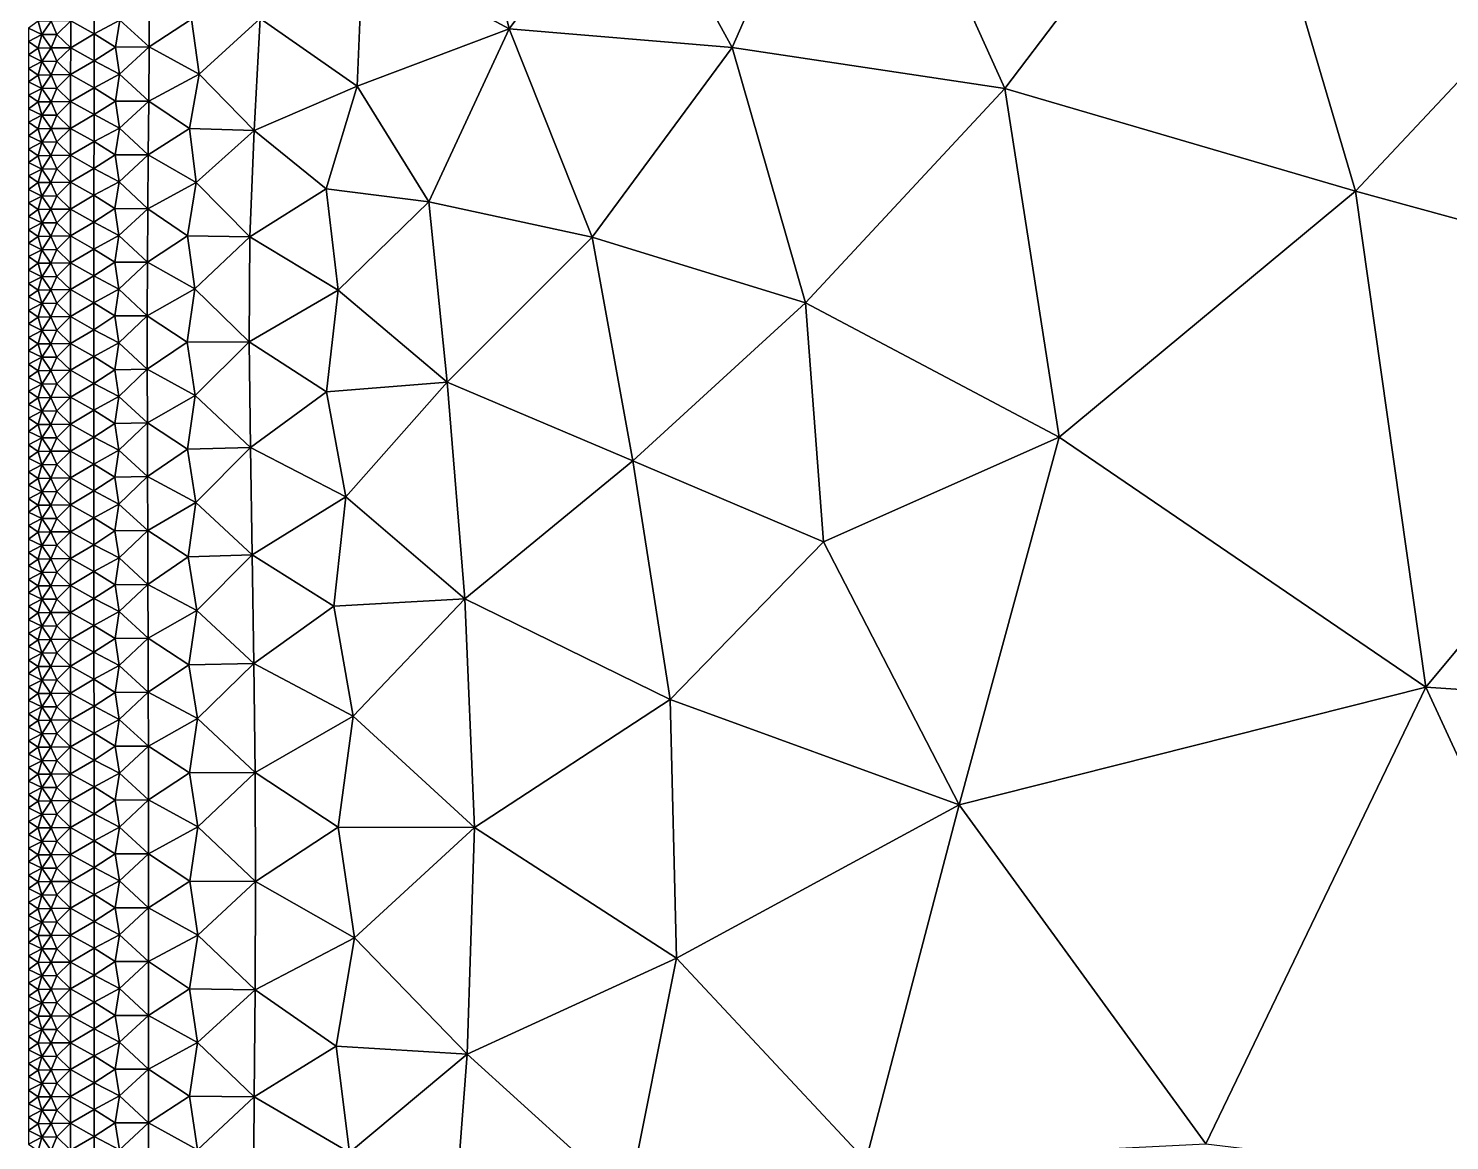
# Model space of a CAD drawing. Header units: metres. Extents: x 2 to 72, y -280 to 0.
# Drawn here: x 2 to 23.16, y -134.43 to -117.88 of the extents above; entities that cross this region are included whole.
import ezdxf

# ---------------------------------------------------------------- set-up
doc = ezdxf.new("R2010")
doc.units = ezdxf.units.M

msp = doc.modelspace()

# ---------------------------------------------------------------- linework, layer by layer
at = {"layer": 'layer', "color": 0}
for points in [[(12.4797, -118.159), (14.3444, -113.919), (10.9787, -115.428)], [(16.5391, -118.769), (14.3444, -113.919), (12.4797, -118.159)], [(16.5391, -118.769), (19.9718, -114.24), (14.3444, -113.919)], [(21.7594, -120.3), (19.9718, -114.24), (16.5391, -118.769)], [(21.7594, -120.3), (26.6229, -115.114), (19.9718, -114.24)], [(8.40361, -114.745), (6.97981, -116.707), (9.15846, -117.881)], [(9.15846, -117.881), (10.9787, -115.428), (8.40361, -114.745)], [(27.6144, -121.9), (26.6229, -115.114), (21.7594, -120.3)], [(12.4797, -118.159), (10.9787, -115.428), (9.15846, -117.881)], [(6.97981, -116.707), (5.45263, -117.729), (6.89444, -118.735)], [(6.97981, -116.707), (6.89444, -118.735), (9.15846, -117.881)], [(3.80149, -117.342), (3.36099, -117.751), (3.79879, -118.151)], [(3.80149, -117.342), (3.79879, -118.151), (4.42989, -117.74)], [(2.98066, -117.555), (2.62934, -117.761), (2.98026, -117.957)], [(2.98066, -117.555), (2.98026, -117.957), (3.36099, -117.751)], [(2.14655, -117.768), (2, -117.87), (2.1987, -117.968)], [(2.14655, -117.768), (2.1987, -117.968), (2.33673, -117.765)], [(2.33673, -117.765), (2.1987, -117.968), (2.42533, -117.964)], [(2.33673, -117.765), (2.42533, -117.964), (2.62934, -117.761)], [(2.62934, -117.761), (2.42533, -117.964), (2.62908, -118.162)], [(2.62934, -117.761), (2.62908, -118.162), (2.98026, -117.957)], [(3.36099, -117.751), (2.98026, -117.957), (3.29747, -118.154)], [(3.36099, -117.751), (3.29747, -118.154), (3.79879, -118.151)], [(4.42989, -117.74), (3.79879, -118.151), (4.53986, -118.556)], [(4.42989, -117.74), (4.53986, -118.556), (5.45263, -117.729)], [(5.45263, -117.729), (4.53986, -118.556), (5.36172, -119.397)], [(5.45263, -117.729), (5.36172, -119.397), (6.89444, -118.735)], [(2, -117.87), (2, -118.07), (2.1987, -117.968)], [(2.1987, -117.968), (2, -118.07), (2.14651, -118.169)], [(2, -118.07), (2, -118.271), (2.14651, -118.169)], [(2.1987, -117.968), (2.14651, -118.169), (2.33663, -118.166)], [(2.1987, -117.968), (2.33663, -118.166), (2.42533, -117.964)], [(2.42533, -117.964), (2.33663, -118.166), (2.62908, -118.162)], [(2.98026, -117.957), (2.62908, -118.162), (2.97954, -118.358)], [(2.98026, -117.957), (2.97954, -118.358), (3.29747, -118.154)], [(9.15846, -117.881), (6.89444, -118.735), (7.96114, -120.455)], [(10.3925, -120.983), (9.15846, -117.881), (7.96114, -120.455)], [(10.3925, -120.983), (12.4797, -118.159), (9.15846, -117.881)], [(2.14651, -118.169), (2, -118.271), (2.19863, -118.368)], [(2, -118.271), (2, -118.471), (2.19863, -118.368)], [(2.14651, -118.169), (2.19863, -118.368), (2.33663, -118.166)], [(2.33663, -118.166), (2.19863, -118.368), (2.42517, -118.365)], [(2.33663, -118.166), (2.42517, -118.365), (2.62908, -118.162)], [(2.62908, -118.162), (2.42517, -118.365), (2.62872, -118.562)], [(2.62908, -118.162), (2.62872, -118.562), (2.97954, -118.358)], [(3.29747, -118.154), (2.97954, -118.358), (3.35825, -118.555)], [(3.29747, -118.154), (3.35825, -118.555), (3.79879, -118.151)], [(3.79879, -118.151), (3.35825, -118.555), (3.79139, -118.957)], [(3.79879, -118.151), (3.79139, -118.957), (4.53986, -118.556)], [(13.57, -121.959), (12.4797, -118.159), (10.3925, -120.983)], [(13.57, -121.959), (16.5391, -118.769), (12.4797, -118.159)], [(2.19863, -118.368), (2, -118.471), (2.14646, -118.569)], [(2, -118.471), (2, -118.671), (2.14646, -118.569)], [(2.19863, -118.368), (2.14646, -118.569), (2.3365, -118.566)], [(2.19863, -118.368), (2.3365, -118.566), (2.42517, -118.365)], [(2.42517, -118.365), (2.3365, -118.566), (2.62872, -118.562)], [(2.97954, -118.358), (2.62872, -118.562), (2.97864, -118.758)], [(2.97954, -118.358), (2.97864, -118.758), (3.35825, -118.555)], [(2.14646, -118.569), (2, -118.671), (2.19855, -118.768)], [(2, -118.671), (2, -118.871), (2.19855, -118.768)], [(2.14646, -118.569), (2.19855, -118.768), (2.3365, -118.566)], [(2.3365, -118.566), (2.19855, -118.768), (2.42497, -118.765)], [(2.3365, -118.566), (2.42497, -118.765), (2.62872, -118.562)], [(2.62872, -118.562), (2.42497, -118.765), (2.6283, -118.963)], [(2.62872, -118.562), (2.6283, -118.963), (2.97864, -118.758)], [(3.35825, -118.555), (2.97864, -118.758), (3.2942, -118.957)], [(3.35825, -118.555), (3.2942, -118.957), (3.79139, -118.957)], [(4.53986, -118.556), (3.79139, -118.957), (4.39734, -119.366)], [(4.53986, -118.556), (4.39734, -119.366), (5.36172, -119.397)], [(2.19855, -118.768), (2, -118.871), (2.14641, -118.969)], [(2, -118.871), (2, -119.071), (2.14641, -118.969)], [(2.19855, -118.768), (2.14641, -118.969), (2.33634, -118.967)], [(2.19855, -118.768), (2.33634, -118.967), (2.42497, -118.765)], [(2.42497, -118.765), (2.33634, -118.967), (2.6283, -118.963)], [(2.97864, -118.758), (2.6283, -118.963), (2.97757, -119.159)], [(2.97864, -118.758), (2.97757, -119.159), (3.2942, -118.957)], [(6.89444, -118.735), (5.36172, -119.397), (6.43147, -120.261)], [(6.89444, -118.735), (6.43147, -120.261), (7.96114, -120.455)], [(17.3482, -123.96), (16.5391, -118.769), (13.57, -121.959)], [(17.3482, -123.96), (21.7594, -120.3), (16.5391, -118.769)], [(2.14641, -118.969), (2, -119.071), (2.19846, -119.169)], [(2, -119.071), (2, -119.271), (2.19846, -119.169)], [(2.14641, -118.969), (2.19846, -119.169), (2.33634, -118.967)], [(2.33634, -118.967), (2.19846, -119.169), (2.42475, -119.166)], [(2.33634, -118.967), (2.42475, -119.166), (2.6283, -118.963)], [(2.6283, -118.963), (2.42475, -119.166), (2.62785, -119.363)], [(2.6283, -118.963), (2.62785, -119.363), (2.97757, -119.159)], [(3.2942, -118.957), (2.97757, -119.159), (3.35399, -119.358)], [(3.2942, -118.957), (3.35399, -119.358), (3.79139, -118.957)], [(3.79139, -118.957), (3.35399, -119.358), (3.78244, -119.759)], [(3.79139, -118.957), (3.78244, -119.759), (4.39734, -119.366)], [(2.19846, -119.169), (2, -119.271), (2.14635, -119.37)], [(2, -119.271), (2, -119.472), (2.14635, -119.37)], [(2.19846, -119.169), (2.14635, -119.37), (2.33617, -119.367)], [(2.19846, -119.169), (2.33617, -119.367), (2.42475, -119.166)], [(2.42475, -119.166), (2.33617, -119.367), (2.62785, -119.363)], [(2.97757, -119.159), (2.62785, -119.363), (2.97656, -119.56)], [(2.97757, -119.159), (2.97656, -119.56), (3.35399, -119.358)], [(2.14635, -119.37), (2, -119.472), (2.19837, -119.569)], [(2, -119.472), (2, -119.672), (2.19837, -119.569)], [(2.14635, -119.37), (2.19837, -119.569), (2.33617, -119.367)], [(2.33617, -119.367), (2.19837, -119.569), (2.42454, -119.566)], [(2.33617, -119.367), (2.42454, -119.566), (2.62785, -119.363)], [(2.62785, -119.363), (2.42454, -119.566), (2.62743, -119.763)], [(2.62785, -119.363), (2.62743, -119.763), (2.97656, -119.56)], [(3.35399, -119.358), (2.97656, -119.56), (3.2904, -119.758)], [(3.35399, -119.358), (3.2904, -119.758), (3.78244, -119.759)], [(4.39734, -119.366), (3.78244, -119.759), (4.49953, -120.168)], [(4.39734, -119.366), (4.49953, -120.168), (5.36172, -119.397)], [(5.36172, -119.397), (4.49953, -120.168), (5.29625, -120.976)], [(5.36172, -119.397), (5.29625, -120.976), (6.43147, -120.261)], [(2.19837, -119.569), (2, -119.672), (2.14629, -119.77)], [(2, -119.672), (2, -119.872), (2.14629, -119.77)], [(2.19837, -119.569), (2.14629, -119.77), (2.33602, -119.767)], [(2.19837, -119.569), (2.33602, -119.767), (2.42454, -119.566)], [(2.42454, -119.566), (2.33602, -119.767), (2.62743, -119.763)], [(2.33602, -119.767), (2.42435, -119.966), (2.62743, -119.763)], [(2.62743, -119.763), (2.42435, -119.966), (2.62707, -120.164)], [(2.62743, -119.763), (2.62707, -120.164), (2.97557, -119.96)], [(2.97656, -119.56), (2.62743, -119.763), (2.97557, -119.96)], [(2.97656, -119.56), (2.97557, -119.96), (3.2904, -119.758)], [(3.2904, -119.758), (2.97557, -119.96), (3.34998, -120.158)], [(3.2904, -119.758), (3.34998, -120.158), (3.78244, -119.759)], [(3.78244, -119.759), (3.34998, -120.158), (3.77559, -120.559)], [(3.78244, -119.759), (3.77559, -120.559), (4.49953, -120.168)], [(2.14629, -119.77), (2, -119.872), (2.19829, -119.969)], [(2, -119.872), (2, -120.072), (2.19829, -119.969)], [(2.19829, -119.969), (2, -120.072), (2.14625, -120.17)], [(2.19829, -119.969), (2.14625, -120.17), (2.33589, -120.168)], [(2.14629, -119.77), (2.19829, -119.969), (2.33602, -119.767)], [(2.33602, -119.767), (2.19829, -119.969), (2.42435, -119.966)], [(2.19829, -119.969), (2.33589, -120.168), (2.42435, -119.966)], [(2.42435, -119.966), (2.33589, -120.168), (2.62707, -120.164)], [(2.97557, -119.96), (2.62707, -120.164), (2.97481, -120.36)], [(2.97557, -119.96), (2.97481, -120.36), (3.34998, -120.158)], [(2, -120.072), (2, -120.272), (2.14625, -120.17)], [(2.14625, -120.17), (2, -120.272), (2.19823, -120.37)], [(2.14625, -120.17), (2.19823, -120.37), (2.33589, -120.168)], [(2.33589, -120.168), (2.19823, -120.37), (2.42419, -120.367)], [(2.33589, -120.168), (2.42419, -120.367), (2.62707, -120.164)], [(2.62707, -120.164), (2.42419, -120.367), (2.62677, -120.564)], [(2.62707, -120.164), (2.62677, -120.564), (2.97481, -120.36)], [(3.34998, -120.158), (2.97481, -120.36), (3.28749, -120.558)], [(3.34998, -120.158), (3.28749, -120.558), (3.77559, -120.559)], [(4.49953, -120.168), (3.77559, -120.559), (4.36847, -120.961)], [(4.49953, -120.168), (4.36847, -120.961), (5.29625, -120.976)], [(2, -120.272), (2, -120.472), (2.19823, -120.37)], [(2.19823, -120.37), (2, -120.472), (2.14621, -120.571)], [(2.19823, -120.37), (2.14621, -120.571), (2.33578, -120.568)], [(2.19823, -120.37), (2.33578, -120.568), (2.42419, -120.367)], [(2.42419, -120.367), (2.33578, -120.568), (2.62677, -120.564)], [(2.97481, -120.36), (2.62677, -120.564), (2.97414, -120.76)], [(2.97481, -120.36), (2.97414, -120.76), (3.28749, -120.558)], [(6.43147, -120.261), (5.29625, -120.976), (6.61263, -121.773)], [(6.43147, -120.261), (6.61263, -121.773), (7.96114, -120.455)], [(22.8072, -127.68), (21.7594, -120.3), (17.3482, -123.96)], [(22.8072, -127.68), (27.6144, -121.9), (21.7594, -120.3)], [(2, -120.472), (2, -120.673), (2.14621, -120.571)], [(2.14621, -120.571), (2, -120.673), (2.19818, -120.77)], [(2.14621, -120.571), (2.19818, -120.77), (2.33578, -120.568)], [(2.33578, -120.568), (2.19818, -120.77), (2.42406, -120.767)], [(2.33578, -120.568), (2.42406, -120.767), (2.62677, -120.564)], [(2.62677, -120.564), (2.42406, -120.767), (2.62655, -120.964)], [(2.62677, -120.564), (2.62655, -120.964), (2.97414, -120.76)], [(3.28749, -120.558), (2.97414, -120.76), (3.34718, -120.958)], [(3.28749, -120.558), (3.34718, -120.958), (3.77559, -120.559)], [(3.77559, -120.559), (3.34718, -120.958), (3.77113, -121.356)], [(3.77559, -120.559), (3.77113, -121.356), (4.36847, -120.961)], [(7.96114, -120.455), (6.61263, -121.773), (8.23251, -123.143)], [(7.96114, -120.455), (8.23251, -123.143), (10.3925, -120.983)], [(2, -120.673), (2, -120.873), (2.19818, -120.77)], [(2.19818, -120.77), (2, -120.873), (2.14618, -120.971)], [(2.19818, -120.77), (2.14618, -120.971), (2.3357, -120.968)], [(2.19818, -120.77), (2.3357, -120.968), (2.42406, -120.767)], [(2.42406, -120.767), (2.3357, -120.968), (2.62655, -120.964)], [(2.97414, -120.76), (2.62655, -120.964), (2.97369, -121.16)], [(2.97414, -120.76), (2.97369, -121.16), (3.34718, -120.958)], [(2, -120.873), (2, -121.073), (2.14618, -120.971)], [(2.14618, -120.971), (2, -121.073), (2.19814, -121.17)], [(2.14618, -120.971), (2.19814, -121.17), (2.3357, -120.968)], [(2.3357, -120.968), (2.19814, -121.17), (2.42397, -121.167)], [(2.3357, -120.968), (2.42397, -121.167), (2.62655, -120.964)], [(2.62655, -120.964), (2.42397, -121.167), (2.62639, -121.364)], [(2.62655, -120.964), (2.62639, -121.364), (2.97369, -121.16)], [(3.34718, -120.958), (2.97369, -121.16), (3.28571, -121.357)], [(3.34718, -120.958), (3.28571, -121.357), (3.77113, -121.356)], [(4.36847, -120.961), (3.77113, -121.356), (4.4795, -121.754)], [(4.36847, -120.961), (4.4795, -121.754), (5.29625, -120.976)], [(5.29625, -120.976), (4.4795, -121.754), (5.28763, -122.54)], [(5.29625, -120.976), (5.28763, -122.54), (6.61263, -121.773)], [(10.997, -124.31), (10.3925, -120.983), (8.23251, -123.143)], [(10.997, -124.31), (13.57, -121.959), (10.3925, -120.983)], [(2, -121.073), (2, -121.273), (2.19814, -121.17)], [(2.19814, -121.17), (2, -121.273), (2.14616, -121.371)], [(2.19814, -121.17), (2.14616, -121.371), (2.33564, -121.368)], [(2.19814, -121.17), (2.33564, -121.368), (2.42397, -121.167)], [(2.42397, -121.167), (2.33564, -121.368), (2.62639, -121.364)], [(2.97369, -121.16), (2.62639, -121.364), (2.97336, -121.56)], [(2.97369, -121.16), (2.97336, -121.56), (3.28571, -121.357)], [(2, -121.273), (2, -121.473), (2.14616, -121.371)], [(2.14616, -121.371), (2, -121.473), (2.19812, -121.571)], [(2.14616, -121.371), (2.19812, -121.571), (2.33564, -121.368)], [(2.33564, -121.368), (2.19812, -121.571), (2.42392, -121.567)], [(2.33564, -121.368), (2.42392, -121.567), (2.62639, -121.364)], [(2.62639, -121.364), (2.42392, -121.567), (2.6263, -121.764)], [(2.62639, -121.364), (2.6263, -121.764), (2.97336, -121.56)], [(3.28571, -121.357), (2.97336, -121.56), (3.34576, -121.756)], [(3.28571, -121.357), (3.34576, -121.756), (3.77113, -121.356)], [(3.77113, -121.356), (3.34576, -121.756), (3.76964, -122.153)], [(3.77113, -121.356), (3.76964, -122.153), (4.4795, -121.754)], [(2, -121.473), (2, -121.673), (2.19812, -121.571)], [(2.19812, -121.571), (2, -121.673), (2.14615, -121.771)], [(2.19812, -121.571), (2.14615, -121.771), (2.33561, -121.769)], [(2.19812, -121.571), (2.33561, -121.769), (2.42392, -121.567)], [(2.42392, -121.567), (2.33561, -121.769), (2.6263, -121.764)], [(2.97336, -121.56), (2.6263, -121.764), (2.97322, -121.96)], [(2.97336, -121.56), (2.97322, -121.96), (3.34576, -121.756)], [(2, -121.673), (2, -121.873), (2.14615, -121.771)], [(2.14615, -121.771), (2, -121.873), (2.19811, -121.971)], [(2, -121.873), (2, -122.074), (2.19811, -121.971)], [(2.14615, -121.771), (2.19811, -121.971), (2.33561, -121.769)], [(2.33561, -121.769), (2.19811, -121.971), (2.42389, -121.967)], [(2.33561, -121.769), (2.42389, -121.967), (2.6263, -121.764)], [(2.6263, -121.764), (2.42389, -121.967), (2.62627, -122.165)], [(2.6263, -121.764), (2.62627, -122.165), (2.97322, -121.96)], [(3.34576, -121.756), (2.97322, -121.96), (3.28512, -122.156)], [(3.34576, -121.756), (3.28512, -122.156), (3.76964, -122.153)], [(4.4795, -121.754), (3.76964, -122.153), (4.3625, -122.547)], [(4.4795, -121.754), (4.3625, -122.547), (5.28763, -122.54)], [(6.61263, -121.773), (5.28763, -122.54), (6.4376, -123.283)], [(6.61263, -121.773), (6.4376, -123.283), (8.23251, -123.143)], [(2.19811, -121.971), (2, -122.074), (2.14615, -122.172)], [(2, -122.074), (2, -122.274), (2.14615, -122.172)], [(2.19811, -121.971), (2.14615, -122.172), (2.3356, -122.169)], [(2.19811, -121.971), (2.3356, -122.169), (2.42389, -121.967)], [(2.42389, -121.967), (2.3356, -122.169), (2.62627, -122.165)], [(2.97322, -121.96), (2.62627, -122.165), (2.97319, -122.36)], [(2.97322, -121.96), (2.97319, -122.36), (3.28512, -122.156)], [(13.8364, -125.517), (13.57, -121.959), (10.997, -124.31)], [(13.8364, -125.517), (17.3482, -123.96), (13.57, -121.959)], [(31.5485, -128.26), (27.6144, -121.9), (22.8072, -127.68)], [(2.14615, -122.172), (2, -122.274), (2.19811, -122.371)], [(2, -122.274), (2, -122.474), (2.19811, -122.371)], [(2.14615, -122.172), (2.19811, -122.371), (2.3356, -122.169)], [(2.3356, -122.169), (2.19811, -122.371), (2.42389, -122.368)], [(2.3356, -122.169), (2.42389, -122.368), (2.62627, -122.165)], [(2.62627, -122.165), (2.42389, -122.368), (2.62629, -122.565)], [(2.62627, -122.165), (2.62629, -122.565), (2.97319, -122.36)], [(3.28512, -122.156), (2.97319, -122.36), (3.34557, -122.555)], [(3.28512, -122.156), (3.34557, -122.555), (3.76964, -122.153)], [(3.76964, -122.153), (3.34557, -122.555), (3.77014, -122.95)], [(3.76964, -122.153), (3.77014, -122.95), (4.3625, -122.547)], [(2.19811, -122.371), (2, -122.474), (2.14615, -122.572)], [(2, -122.474), (2, -122.674), (2.14615, -122.572)], [(2.19811, -122.371), (2.14615, -122.572), (2.33561, -122.569)], [(2.19811, -122.371), (2.33561, -122.569), (2.42389, -122.368)], [(2.42389, -122.368), (2.33561, -122.569), (2.62629, -122.565)], [(2.97319, -122.36), (2.62629, -122.565), (2.97326, -122.76)], [(2.97319, -122.36), (2.97326, -122.76), (3.34557, -122.555)], [(2.14615, -122.572), (2, -122.674), (2.19811, -122.771)], [(2, -122.674), (2, -122.874), (2.19811, -122.771)], [(2.14615, -122.572), (2.19811, -122.771), (2.33561, -122.569)], [(2.33561, -122.569), (2.19811, -122.771), (2.42391, -122.768)], [(2.33561, -122.569), (2.42391, -122.768), (2.62629, -122.565)], [(2.62629, -122.565), (2.42391, -122.768), (2.62634, -122.965)], [(2.62629, -122.565), (2.62634, -122.965), (2.97326, -122.76)], [(3.34557, -122.555), (2.97326, -122.76), (3.28536, -122.956)], [(3.34557, -122.555), (3.28536, -122.956), (3.77014, -122.95)], [(4.3625, -122.547), (3.77014, -122.95), (4.48188, -123.34)], [(4.3625, -122.547), (4.48188, -123.34), (5.28763, -122.54)], [(5.28763, -122.54), (4.48188, -123.34), (5.30815, -124.115)], [(5.28763, -122.54), (5.30815, -124.115), (6.4376, -123.283)], [(2.19811, -122.771), (2, -122.874), (2.14616, -122.972)], [(2, -122.874), (2, -123.074), (2.14616, -122.972)], [(2.19811, -122.771), (2.14616, -122.972), (2.33563, -122.97)], [(2.19811, -122.771), (2.33563, -122.97), (2.42391, -122.768)], [(2.42391, -122.768), (2.33563, -122.97), (2.62634, -122.965)], [(2.97326, -122.76), (2.62634, -122.965), (2.97341, -123.16)], [(2.97326, -122.76), (2.97341, -123.16), (3.28536, -122.956)], [(2.14616, -122.972), (2, -123.074), (2.19813, -123.172)], [(2, -123.074), (2, -123.275), (2.19813, -123.172)], [(2.14616, -122.972), (2.19813, -123.172), (2.33563, -122.97)], [(2.33563, -122.97), (2.19813, -123.172), (2.42394, -123.168)], [(2.33563, -122.97), (2.42394, -123.168), (2.62634, -122.965)], [(2.62634, -122.965), (2.42394, -123.168), (2.62641, -123.365)], [(2.62634, -122.965), (2.62641, -123.365), (2.97341, -123.16)], [(3.28536, -122.956), (2.97341, -123.16), (3.34614, -123.355)], [(3.28536, -122.956), (3.34614, -123.355), (3.77014, -122.95)], [(3.77014, -122.95), (3.34614, -123.355), (3.77182, -123.749)], [(3.77014, -122.95), (3.77182, -123.749), (4.48188, -123.34)], [(6.4376, -123.283), (6.72663, -124.85), (8.23251, -123.143)], [(8.23251, -123.143), (6.72663, -124.85), (8.49639, -126.365)], [(8.23251, -123.143), (8.49639, -126.365), (10.997, -124.31)], [(2.19813, -123.172), (2, -123.275), (2.14617, -123.373)], [(2, -123.275), (2, -123.475), (2.14617, -123.373)], [(2.19813, -123.172), (2.14617, -123.373), (2.33566, -123.37)], [(2.19813, -123.172), (2.33566, -123.37), (2.42394, -123.168)], [(2.42394, -123.168), (2.33566, -123.37), (2.62641, -123.365)], [(2.97341, -123.16), (2.62641, -123.365), (2.9736, -123.56)], [(2.97341, -123.16), (2.9736, -123.56), (3.34614, -123.355)], [(3.34614, -123.355), (2.9736, -123.56), (3.28607, -123.755)], [(3.34614, -123.355), (3.28607, -123.755), (3.77182, -123.749)], [(4.48188, -123.34), (3.77182, -123.749), (4.37, -124.138)], [(4.48188, -123.34), (4.37, -124.138), (5.30815, -124.115)], [(6.4376, -123.283), (5.30815, -124.115), (6.72663, -124.85)], [(2.14617, -123.373), (2, -123.475), (2.19814, -123.572)], [(2, -123.475), (2, -123.675), (2.19814, -123.572)], [(2.19814, -123.572), (2, -123.675), (2.14618, -123.773)], [(2.14617, -123.373), (2.19814, -123.572), (2.33566, -123.37)], [(2.19814, -123.572), (2.14618, -123.773), (2.33569, -123.77)], [(2.33566, -123.37), (2.19814, -123.572), (2.42398, -123.569)], [(2.19814, -123.572), (2.33569, -123.77), (2.42398, -123.569)], [(2.33566, -123.37), (2.42398, -123.569), (2.62641, -123.365)], [(2.42398, -123.569), (2.33569, -123.77), (2.6265, -123.765)], [(2.62641, -123.365), (2.42398, -123.569), (2.6265, -123.765)], [(2.62641, -123.365), (2.6265, -123.765), (2.9736, -123.56)], [(2.9736, -123.56), (2.6265, -123.765), (2.97385, -123.96)], [(2.9736, -123.56), (2.97385, -123.96), (3.28607, -123.755)], [(2, -123.675), (2, -123.875), (2.14618, -123.773)], [(2.14618, -123.773), (2, -123.875), (2.19816, -123.972)], [(2.14618, -123.773), (2.19816, -123.972), (2.33569, -123.77)], [(2.33569, -123.77), (2.19816, -123.972), (2.42402, -123.969)], [(2.33569, -123.77), (2.42402, -123.969), (2.6265, -123.765)], [(2.6265, -123.765), (2.42402, -123.969), (2.62661, -124.166)], [(2.6265, -123.765), (2.62661, -124.166), (2.97385, -123.96)], [(3.28607, -123.755), (2.97385, -123.96), (3.34715, -124.155)], [(3.28607, -123.755), (3.34715, -124.155), (3.77182, -123.749)], [(3.77182, -123.749), (3.34715, -124.155), (3.77424, -124.548)], [(3.77182, -123.749), (3.77424, -124.548), (4.37, -124.138)], [(2, -123.875), (2, -124.075), (2.19816, -123.972)], [(2.19816, -123.972), (2, -124.075), (2.1462, -124.173)], [(2.19816, -123.972), (2.1462, -124.173), (2.33573, -124.17)], [(2.19816, -123.972), (2.33573, -124.17), (2.42402, -123.969)], [(2.42402, -123.969), (2.33573, -124.17), (2.62661, -124.166)], [(2.97385, -123.96), (2.62661, -124.166), (2.9741, -124.36)], [(2.97385, -123.96), (2.9741, -124.36), (3.34715, -124.155)], [(15.8603, -129.432), (17.3482, -123.96), (13.8364, -125.517)], [(15.8603, -129.432), (22.8072, -127.68), (17.3482, -123.96)], [(2, -124.075), (2, -124.275), (2.1462, -124.173)], [(2.1462, -124.173), (2, -124.275), (2.19818, -124.373)], [(2.1462, -124.173), (2.19818, -124.373), (2.33573, -124.17)], [(2.33573, -124.17), (2.19818, -124.373), (2.42408, -124.369)], [(2.33573, -124.17), (2.42408, -124.369), (2.62661, -124.166)], [(2.62661, -124.166), (2.42408, -124.369), (2.62672, -124.566)], [(2.62661, -124.166), (2.62672, -124.566), (2.9741, -124.36)], [(3.34715, -124.155), (2.9741, -124.36), (3.28704, -124.556)], [(3.34715, -124.155), (3.28704, -124.556), (3.77424, -124.548)], [(4.37, -124.138), (3.77424, -124.548), (4.49323, -124.934)], [(4.37, -124.138), (4.49323, -124.934), (5.30815, -124.115)], [(5.30815, -124.115), (4.49323, -124.934), (5.33337, -125.714)], [(5.30815, -124.115), (5.33337, -125.714), (6.72663, -124.85)], [(2, -124.275), (2, -124.476), (2.19818, -124.373)], [(2.19818, -124.373), (2, -124.476), (2.14621, -124.574)], [(2.19818, -124.373), (2.14621, -124.574), (2.33577, -124.571)], [(2.19818, -124.373), (2.33577, -124.571), (2.42408, -124.369)], [(2.42408, -124.369), (2.33577, -124.571), (2.62672, -124.566)], [(2.9741, -124.36), (2.62672, -124.566), (2.97438, -124.761)], [(2.9741, -124.36), (2.97438, -124.761), (3.28704, -124.556)], [(11.555, -127.863), (10.997, -124.31), (8.49639, -126.365)], [(11.555, -127.863), (13.8364, -125.517), (10.997, -124.31)], [(2, -124.476), (2, -124.676), (2.14621, -124.574)], [(2.14621, -124.574), (2, -124.676), (2.1982, -124.773)], [(2.14621, -124.574), (2.1982, -124.773), (2.33577, -124.571)], [(2.33577, -124.571), (2.1982, -124.773), (2.42413, -124.769)], [(2.33577, -124.571), (2.42413, -124.769), (2.62672, -124.566)], [(2.62672, -124.566), (2.42413, -124.769), (2.62683, -124.966)], [(2.62672, -124.566), (2.62683, -124.966), (2.97438, -124.761)], [(3.28704, -124.556), (2.97438, -124.761), (3.34833, -124.955)], [(3.28704, -124.556), (3.34833, -124.955), (3.77424, -124.548)], [(3.77424, -124.548), (3.34833, -124.955), (3.77667, -125.349)], [(3.77424, -124.548), (3.77667, -125.349), (4.49323, -124.934)], [(2, -124.676), (2, -124.876), (2.1982, -124.773)], [(2.1982, -124.773), (2, -124.876), (2.14622, -124.974)], [(2.1982, -124.773), (2.14622, -124.974), (2.33581, -124.971)], [(2.1982, -124.773), (2.33581, -124.971), (2.42413, -124.769)], [(2.42413, -124.769), (2.33581, -124.971), (2.62683, -124.966)], [(2.97438, -124.761), (2.62683, -124.966), (2.97464, -125.161)], [(2.97438, -124.761), (2.97464, -125.161), (3.34833, -124.955)], [(2, -124.876), (2, -125.076), (2.14622, -124.974)], [(2.14622, -124.974), (2, -125.076), (2.19823, -125.173)], [(2.14622, -124.974), (2.19823, -125.173), (2.33581, -124.971)], [(2.33581, -124.971), (2.19823, -125.173), (2.42418, -125.17)], [(2.33581, -124.971), (2.42418, -125.17), (2.62683, -124.966)], [(2.62683, -124.966), (2.42418, -125.17), (2.62694, -125.367)], [(2.62683, -124.966), (2.62694, -125.367), (2.97464, -125.161)], [(3.34833, -124.955), (2.97464, -125.161), (3.28803, -125.356)], [(3.34833, -124.955), (3.28803, -125.356), (3.77667, -125.349)], [(4.49323, -124.934), (3.77667, -125.349), (4.38057, -125.739)], [(4.49323, -124.934), (4.38057, -125.739), (5.33337, -125.714)], [(6.72663, -124.85), (5.33337, -125.714), (6.54777, -126.477)], [(6.72663, -124.85), (6.54777, -126.477), (8.49639, -126.365)], [(2, -125.076), (2, -125.276), (2.19823, -125.173)], [(2.19823, -125.173), (2, -125.276), (2.14624, -125.374)], [(2.19823, -125.173), (2.14624, -125.374), (2.33585, -125.371)], [(2.19823, -125.173), (2.33585, -125.371), (2.42418, -125.17)], [(2.42418, -125.17), (2.33585, -125.371), (2.62694, -125.367)], [(2.97464, -125.161), (2.62694, -125.367), (2.97493, -125.561)], [(2.97464, -125.161), (2.97493, -125.561), (3.28803, -125.356)], [(2, -125.276), (2, -125.476), (2.14624, -125.374)], [(2.14624, -125.374), (2, -125.476), (2.19825, -125.574)], [(2, -125.476), (2, -125.677), (2.19825, -125.574)], [(2.14624, -125.374), (2.19825, -125.574), (2.33585, -125.371)], [(2.33585, -125.371), (2.19825, -125.574), (2.42424, -125.57)], [(2.33585, -125.371), (2.42424, -125.57), (2.62694, -125.367)], [(2.62694, -125.367), (2.42424, -125.57), (2.62706, -125.767)], [(2.62694, -125.367), (2.62706, -125.767), (2.97493, -125.561)], [(3.28803, -125.356), (2.97493, -125.561), (3.34957, -125.756)], [(3.28803, -125.356), (3.34957, -125.756), (3.77667, -125.349)], [(3.77667, -125.349), (3.34957, -125.756), (3.77933, -126.151)], [(3.77667, -125.349), (3.77933, -126.151), (4.38057, -125.739)], [(2.19825, -125.574), (2, -125.677), (2.14625, -125.775)], [(2, -125.677), (2, -125.877), (2.14625, -125.775)], [(2.19825, -125.574), (2.14625, -125.775), (2.33589, -125.772)], [(2.19825, -125.574), (2.33589, -125.772), (2.42424, -125.57)], [(2.42424, -125.57), (2.33589, -125.772), (2.62706, -125.767)], [(2.97493, -125.561), (2.62706, -125.767), (2.9752, -125.962)], [(2.97493, -125.561), (2.9752, -125.962), (3.34957, -125.756)], [(15.8603, -129.432), (13.8364, -125.517), (11.555, -127.863)], [(2.14625, -125.775), (2, -125.877), (2.19827, -125.974)], [(2, -125.877), (2, -126.077), (2.19827, -125.974)], [(2.14625, -125.775), (2.19827, -125.974), (2.33589, -125.772)], [(2.33589, -125.772), (2.19827, -125.974), (2.42429, -125.971)], [(2.33589, -125.772), (2.42429, -125.971), (2.62706, -125.767)], [(2.62706, -125.767), (2.42429, -125.971), (2.62717, -126.167)], [(2.62706, -125.767), (2.62717, -126.167), (2.9752, -125.962)], [(3.34957, -125.756), (2.9752, -125.962), (3.28908, -126.158)], [(3.34957, -125.756), (3.28908, -126.158), (3.77933, -126.151)], [(4.38057, -125.739), (3.77933, -126.151), (4.5057, -126.54)], [(4.38057, -125.739), (4.5057, -126.54), (5.33337, -125.714)], [(5.33337, -125.714), (4.5057, -126.54), (5.35776, -127.329)], [(5.33337, -125.714), (5.35776, -127.329), (6.54777, -126.477)], [(2.19827, -125.974), (2, -126.077), (2.14627, -126.175)], [(2, -126.077), (2, -126.277), (2.14627, -126.175)], [(2.19827, -125.974), (2.14627, -126.175), (2.33593, -126.172)], [(2.19827, -125.974), (2.33593, -126.172), (2.42429, -125.971)], [(2.42429, -125.971), (2.33593, -126.172), (2.62717, -126.167)], [(2.9752, -125.962), (2.62717, -126.167), (2.97549, -126.362)], [(2.9752, -125.962), (2.97549, -126.362), (3.28908, -126.158)], [(2.14627, -126.175), (2, -126.277), (2.19829, -126.374)], [(2, -126.277), (2, -126.477), (2.19829, -126.374)], [(2.14627, -126.175), (2.19829, -126.374), (2.33593, -126.172)], [(2.33593, -126.172), (2.19829, -126.374), (2.42435, -126.371)], [(2.33593, -126.172), (2.42435, -126.371), (2.62717, -126.167)], [(2.62717, -126.167), (2.42435, -126.371), (2.62728, -126.568)], [(2.62717, -126.167), (2.62728, -126.568), (2.97549, -126.362)], [(3.28908, -126.158), (2.97549, -126.362), (3.35077, -126.557)], [(3.28908, -126.158), (3.35077, -126.557), (3.77933, -126.151)], [(3.77933, -126.151), (3.35077, -126.557), (3.78167, -126.953)], [(3.77933, -126.151), (3.78167, -126.953), (4.5057, -126.54)], [(2.19829, -126.374), (2, -126.477), (2.14628, -126.575)], [(2, -126.477), (2, -126.677), (2.14628, -126.575)], [(2.19829, -126.374), (2.14628, -126.575), (2.33597, -126.572)], [(2.19829, -126.374), (2.33597, -126.572), (2.42435, -126.371)], [(2.42435, -126.371), (2.33597, -126.572), (2.62728, -126.568)], [(2.97549, -126.362), (2.62728, -126.568), (2.97574, -126.763)], [(2.97549, -126.362), (2.97574, -126.763), (3.35077, -126.557)], [(6.54777, -126.477), (5.35776, -127.329), (6.83505, -128.112)], [(6.54777, -126.477), (6.83505, -128.112), (8.49639, -126.365)], [(8.49639, -126.365), (6.83505, -128.112), (8.63956, -129.773)], [(8.63956, -129.773), (11.555, -127.863), (8.49639, -126.365)], [(2.14628, -126.575), (2, -126.677), (2.19832, -126.775)], [(2, -126.677), (2, -126.878), (2.19832, -126.775)], [(2.14628, -126.575), (2.19832, -126.775), (2.33597, -126.572)], [(2.33597, -126.572), (2.19832, -126.775), (2.4244, -126.771)], [(2.33597, -126.572), (2.4244, -126.771), (2.62728, -126.568)], [(2.62728, -126.568), (2.4244, -126.771), (2.62739, -126.968)], [(2.62728, -126.568), (2.62739, -126.968), (2.97574, -126.763)], [(3.35077, -126.557), (2.97574, -126.763), (3.29004, -126.959)], [(3.35077, -126.557), (3.29004, -126.959), (3.78167, -126.953)], [(4.5057, -126.54), (3.78167, -126.953), (4.39075, -127.347)], [(4.5057, -126.54), (4.39075, -127.347), (5.35776, -127.329)], [(2.19832, -126.775), (2, -126.878), (2.14629, -126.976)], [(2, -126.878), (2, -127.078), (2.14629, -126.976)], [(2.19832, -126.775), (2.14629, -126.976), (2.33601, -126.973)], [(2.19832, -126.775), (2.33601, -126.973), (2.4244, -126.771)], [(2.4244, -126.771), (2.33601, -126.973), (2.62739, -126.968)], [(2.97574, -126.763), (2.62739, -126.968), (2.97601, -127.163)], [(2.97574, -126.763), (2.97601, -127.163), (3.29004, -126.959)], [(3.29004, -126.959), (3.35188, -127.359), (3.78167, -126.953)], [(3.78167, -126.953), (3.35188, -127.359), (3.78389, -127.756)], [(3.78167, -126.953), (3.78389, -127.756), (4.39075, -127.347)], [(2.14629, -126.976), (2, -127.078), (2.19834, -127.175)], [(2, -127.078), (2, -127.278), (2.19834, -127.175)], [(2.14629, -126.976), (2.19834, -127.175), (2.33601, -126.973)], [(2.33601, -126.973), (2.19834, -127.175), (2.42445, -127.172)], [(2.33601, -126.973), (2.42445, -127.172), (2.62739, -126.968)], [(2.62739, -126.968), (2.42445, -127.172), (2.62749, -127.369)], [(2.62739, -126.968), (2.62749, -127.369), (2.97601, -127.163)], [(2.97601, -127.163), (2.62749, -127.369), (2.97624, -127.564)], [(3.29004, -126.959), (2.97601, -127.163), (3.35188, -127.359)], [(2.97601, -127.163), (2.97624, -127.564), (3.35188, -127.359)], [(2.19834, -127.175), (2, -127.278), (2.14631, -127.376)], [(2, -127.278), (2, -127.478), (2.14631, -127.376)], [(2.14631, -127.376), (2, -127.478), (2.19836, -127.575)], [(2.19834, -127.175), (2.14631, -127.376), (2.33604, -127.373)], [(2.14631, -127.376), (2.19836, -127.575), (2.33604, -127.373)], [(2.19834, -127.175), (2.33604, -127.373), (2.42445, -127.172)], [(2.33604, -127.373), (2.19836, -127.575), (2.4245, -127.572)], [(2.42445, -127.172), (2.33604, -127.373), (2.62749, -127.369)], [(2.33604, -127.373), (2.4245, -127.572), (2.62749, -127.369)], [(2.62749, -127.369), (2.4245, -127.572), (2.62759, -127.769)], [(2.62749, -127.369), (2.62759, -127.769), (2.97624, -127.564)], [(3.35188, -127.359), (2.97624, -127.564), (3.29093, -127.761)], [(3.35188, -127.359), (3.29093, -127.761), (3.78389, -127.756)], [(4.39075, -127.347), (3.78389, -127.756), (4.51599, -128.15)], [(4.39075, -127.347), (4.51599, -128.15), (5.35776, -127.329)], [(5.35776, -127.329), (4.51599, -128.15), (5.37372, -128.951)], [(5.35776, -127.329), (5.37372, -128.951), (6.83505, -128.112)], [(2, -127.478), (2, -127.678), (2.19836, -127.575)], [(2.19836, -127.575), (2, -127.678), (2.14632, -127.776)], [(2.19836, -127.575), (2.14632, -127.776), (2.33608, -127.774)], [(2.19836, -127.575), (2.33608, -127.774), (2.4245, -127.572)], [(2.4245, -127.572), (2.33608, -127.774), (2.62759, -127.769)], [(2.97624, -127.564), (2.62759, -127.769), (2.97646, -127.965)], [(2.97624, -127.564), (2.97646, -127.965), (3.29093, -127.761)], [(2, -127.678), (2, -127.878), (2.14632, -127.776)], [(2.14632, -127.776), (2, -127.878), (2.19837, -127.976)], [(2.14632, -127.776), (2.19837, -127.976), (2.33608, -127.774)], [(2.33608, -127.774), (2.19837, -127.976), (2.42454, -127.972)], [(2.33608, -127.774), (2.42454, -127.972), (2.62759, -127.769)], [(2.62759, -127.769), (2.42454, -127.972), (2.62767, -128.17)], [(2.62759, -127.769), (2.62767, -128.17), (2.97646, -127.965)], [(3.29093, -127.761), (2.97646, -127.965), (3.35284, -128.161)], [(3.29093, -127.761), (3.35284, -128.161), (3.78389, -127.756)], [(3.78389, -127.756), (3.35284, -128.161), (3.78556, -128.559)], [(3.78389, -127.756), (3.78556, -128.559), (4.51599, -128.15)], [(19.5282, -134.481), (22.8072, -127.68), (15.8603, -129.432)], [(26.3274, -135.295), (22.8072, -127.68), (19.5282, -134.481)], [(26.3274, -135.295), (31.5485, -128.26), (22.8072, -127.68)], [(2, -127.878), (2, -128.078), (2.19837, -127.976)], [(2.19837, -127.976), (2, -128.078), (2.14633, -128.177)], [(2.19837, -127.976), (2.14633, -128.177), (2.33611, -128.174)], [(2.19837, -127.976), (2.33611, -128.174), (2.42454, -127.972)], [(2.42454, -127.972), (2.33611, -128.174), (2.62767, -128.17)], [(2.97646, -127.965), (2.62767, -128.17), (2.97665, -128.365)], [(2.97646, -127.965), (2.97665, -128.365), (3.35284, -128.161)], [(11.6485, -131.718), (11.555, -127.863), (8.63956, -129.773)], [(11.6485, -131.718), (15.8603, -129.432), (11.555, -127.863)], [(2, -128.078), (2, -128.279), (2.14633, -128.177)], [(2.14633, -128.177), (2, -128.279), (2.19839, -128.376)], [(2.14633, -128.177), (2.19839, -128.376), (2.33611, -128.174)], [(2.33611, -128.174), (2.19839, -128.376), (2.42458, -128.373)], [(2.33611, -128.174), (2.42458, -128.373), (2.62767, -128.17)], [(2.62767, -128.17), (2.42458, -128.373), (2.62775, -128.57)], [(2.62767, -128.17), (2.62775, -128.57), (2.97665, -128.365)], [(3.35284, -128.161), (2.97665, -128.365), (3.29163, -128.562)], [(3.35284, -128.161), (3.29163, -128.562), (3.78556, -128.559)], [(4.51599, -128.15), (3.78556, -128.559), (4.39782, -128.957)], [(4.51599, -128.15), (4.39782, -128.957), (5.37372, -128.951)], [(6.83505, -128.112), (5.37372, -128.951), (6.61249, -129.766)], [(6.83505, -128.112), (6.61249, -129.766), (8.63956, -129.773)], [(2, -128.279), (2, -128.479), (2.19839, -128.376)], [(2.19839, -128.376), (2, -128.479), (2.14634, -128.577)], [(2.19839, -128.376), (2.14634, -128.577), (2.33614, -128.574)], [(2.19839, -128.376), (2.33614, -128.574), (2.42458, -128.373)], [(2.42458, -128.373), (2.33614, -128.574), (2.62775, -128.57)], [(2.97665, -128.365), (2.62775, -128.57), (2.97683, -128.766)], [(2.97665, -128.365), (2.97683, -128.766), (3.29163, -128.562)], [(2, -128.479), (2, -128.679), (2.14634, -128.577)], [(2.14634, -128.577), (2, -128.679), (2.1984, -128.776)], [(2.14634, -128.577), (2.1984, -128.776), (2.33614, -128.574)], [(2.33614, -128.574), (2.1984, -128.776), (2.42461, -128.773)], [(2.33614, -128.574), (2.42461, -128.773), (2.62775, -128.57)], [(2.62775, -128.57), (2.42461, -128.773), (2.62782, -128.97)], [(2.62775, -128.57), (2.62782, -128.97), (2.97683, -128.766)], [(3.29163, -128.562), (2.97683, -128.766), (3.35359, -128.963)], [(3.29163, -128.562), (3.35359, -128.963), (3.78556, -128.559)], [(3.78556, -128.559), (3.35359, -128.963), (3.78689, -129.361)], [(3.78556, -128.559), (3.78689, -129.361), (4.39782, -128.957)], [(2, -128.679), (2, -128.879), (2.1984, -128.776)], [(2.1984, -128.776), (2, -128.879), (2.14635, -128.977)], [(2.1984, -128.776), (2.14635, -128.977), (2.33616, -128.975)], [(2.1984, -128.776), (2.33616, -128.975), (2.42461, -128.773)], [(2.42461, -128.773), (2.33616, -128.975), (2.62782, -128.97)], [(2.97683, -128.766), (2.62782, -128.97), (2.97698, -129.166)], [(2.97683, -128.766), (2.97698, -129.166), (3.35359, -128.963)], [(2, -128.879), (2, -129.079), (2.14635, -128.977)], [(2.14635, -128.977), (2, -129.079), (2.19842, -129.177)], [(2.14635, -128.977), (2.19842, -129.177), (2.33616, -128.975)], [(2.33616, -128.975), (2.19842, -129.177), (2.42465, -129.173)], [(2.33616, -128.975), (2.42465, -129.173), (2.62782, -128.97)], [(2.62782, -128.97), (2.42465, -129.173), (2.62788, -129.371)], [(2.62782, -128.97), (2.62788, -129.371), (2.97698, -129.166)], [(3.35359, -128.963), (2.97698, -129.166), (3.29219, -129.364)], [(3.35359, -128.963), (3.29219, -129.364), (3.78689, -129.361)], [(4.39782, -128.957), (3.78689, -129.361), (4.52186, -129.762)], [(4.39782, -128.957), (4.52186, -129.762), (5.37372, -128.951)], [(5.37372, -128.951), (4.52186, -129.762), (5.37937, -130.573)], [(5.37372, -128.951), (5.37937, -130.573), (6.61249, -129.766)], [(2, -129.079), (2, -129.279), (2.19842, -129.177)], [(2.19842, -129.177), (2, -129.279), (2.14636, -129.378)], [(2, -129.279), (2, -129.48), (2.14636, -129.378)], [(2.19842, -129.177), (2.14636, -129.378), (2.33619, -129.375)], [(2.19842, -129.177), (2.33619, -129.375), (2.42465, -129.173)], [(2.42465, -129.173), (2.33619, -129.375), (2.62788, -129.371)], [(2.97698, -129.166), (2.62788, -129.371), (2.97712, -129.567)], [(2.97698, -129.166), (2.97712, -129.567), (3.29219, -129.364)], [(2.14636, -129.378), (2, -129.48), (2.19843, -129.577)], [(2, -129.48), (2, -129.68), (2.19843, -129.577)], [(2.14636, -129.378), (2.19843, -129.577), (2.33619, -129.375)], [(2.33619, -129.375), (2.19843, -129.577), (2.42467, -129.574)], [(2.33619, -129.375), (2.42467, -129.574), (2.62788, -129.371)], [(2.62788, -129.371), (2.42467, -129.574), (2.62793, -129.771)], [(2.62788, -129.371), (2.62793, -129.771), (2.97712, -129.567)], [(3.29219, -129.364), (2.97712, -129.567), (3.35414, -129.764)], [(3.29219, -129.364), (3.35414, -129.764), (3.78689, -129.361)], [(3.78689, -129.361), (3.35414, -129.764), (3.78769, -130.164)], [(3.78689, -129.361), (3.78769, -130.164), (4.52186, -129.762)], [(14.4684, -134.731), (15.8603, -129.432), (11.6485, -131.718)], [(19.5282, -134.481), (15.8603, -129.432), (14.4684, -134.731)], [(2.19843, -129.577), (2, -129.68), (2.14636, -129.778)], [(2, -129.68), (2, -129.88), (2.14636, -129.778)], [(2.19843, -129.577), (2.14636, -129.778), (2.33621, -129.775)], [(2.19843, -129.577), (2.33621, -129.775), (2.42467, -129.574)], [(2.42467, -129.574), (2.33621, -129.775), (2.62793, -129.771)], [(2.97712, -129.567), (2.62793, -129.771), (2.97722, -129.967)], [(2.97712, -129.567), (2.97722, -129.967), (3.35414, -129.764)], [(2.14636, -129.778), (2, -129.88), (2.19844, -129.977)], [(2, -129.88), (2, -130.08), (2.19844, -129.977)], [(2.14636, -129.778), (2.19844, -129.977), (2.33621, -129.775)], [(2.33621, -129.775), (2.19844, -129.977), (2.4247, -129.974)], [(2.33621, -129.775), (2.4247, -129.974), (2.62793, -129.771)], [(2.62793, -129.771), (2.4247, -129.974), (2.62797, -130.172)], [(2.62793, -129.771), (2.62797, -130.172), (2.97722, -129.967)], [(3.35414, -129.764), (2.97722, -129.967), (3.29257, -130.165)], [(3.35414, -129.764), (3.29257, -130.165), (3.78769, -130.164)], [(4.52186, -129.762), (3.78769, -130.164), (4.4009, -130.567)], [(4.52186, -129.762), (4.4009, -130.567), (5.37937, -130.573)], [(6.61249, -129.766), (5.37937, -130.573), (6.85268, -131.411)], [(6.61249, -129.766), (6.85268, -131.411), (8.63956, -129.773)], [(8.63956, -129.773), (6.85268, -131.411), (8.53414, -133.146)], [(8.53414, -133.146), (11.6485, -131.718), (8.63956, -129.773)], [(2.19844, -129.977), (2, -130.08), (2.14637, -130.178)], [(2, -130.08), (2, -130.28), (2.14637, -130.178)], [(2.19844, -129.977), (2.14637, -130.178), (2.33622, -130.176)], [(2.19844, -129.977), (2.33622, -130.176), (2.4247, -129.974)], [(2.4247, -129.974), (2.33622, -130.176), (2.62797, -130.172)], [(2.97722, -129.967), (2.62797, -130.172), (2.97731, -130.368)], [(2.97722, -129.967), (2.97731, -130.368), (3.29257, -130.165)], [(2.14637, -130.178), (2, -130.28), (2.19845, -130.378)], [(2, -130.28), (2, -130.48), (2.19845, -130.378)], [(2.14637, -130.178), (2.19845, -130.378), (2.33622, -130.176)], [(2.33622, -130.176), (2.19845, -130.378), (2.42472, -130.375)], [(2.33622, -130.176), (2.42472, -130.375), (2.62797, -130.172)], [(2.62797, -130.172), (2.42472, -130.375), (2.628, -130.572)], [(2.62797, -130.172), (2.628, -130.572), (2.97731, -130.368)], [(3.29257, -130.165), (2.97731, -130.368), (3.35446, -130.566)], [(3.29257, -130.165), (3.35446, -130.566), (3.78769, -130.164)], [(3.78769, -130.164), (3.35446, -130.566), (3.78804, -130.966)], [(3.78769, -130.164), (3.78804, -130.966), (4.4009, -130.567)], [(2.19845, -130.378), (2, -130.48), (2.14637, -130.579)], [(2, -130.48), (2, -130.681), (2.14637, -130.579)], [(2.19845, -130.378), (2.14637, -130.579), (2.33623, -130.576)], [(2.19845, -130.378), (2.33623, -130.576), (2.42472, -130.375)], [(2.42472, -130.375), (2.33623, -130.576), (2.628, -130.572)], [(2.97731, -130.368), (2.628, -130.572), (2.97737, -130.768)], [(2.97731, -130.368), (2.97737, -130.768), (3.35446, -130.566)], [(2.14637, -130.579), (2, -130.681), (2.19845, -130.778)], [(2, -130.681), (2, -130.881), (2.19845, -130.778)], [(2.14637, -130.579), (2.19845, -130.778), (2.33623, -130.576)], [(2.33623, -130.576), (2.19845, -130.778), (2.42473, -130.775)], [(2.33623, -130.576), (2.42473, -130.775), (2.628, -130.572)], [(2.628, -130.572), (2.42473, -130.775), (2.62803, -130.972)], [(2.628, -130.572), (2.62803, -130.972), (2.97737, -130.768)], [(3.35446, -130.566), (2.97737, -130.768), (3.29277, -130.966)], [(3.35446, -130.566), (3.29277, -130.966), (3.78804, -130.966)], [(4.4009, -130.567), (3.78804, -130.966), (4.52279, -131.371)], [(4.4009, -130.567), (4.52279, -131.371), (5.37937, -130.573)], [(5.37937, -130.573), (4.52279, -131.371), (5.3746, -132.185)], [(5.37937, -130.573), (5.3746, -132.185), (6.85268, -131.411)], [(2.19845, -130.778), (2, -130.881), (2.14638, -130.979)], [(2, -130.881), (2, -131.081), (2.14638, -130.979)], [(2.19845, -130.778), (2.14638, -130.979), (2.33624, -130.976)], [(2.14638, -130.979), (2.19846, -131.178), (2.33624, -130.976)], [(2.19845, -130.778), (2.33624, -130.976), (2.42473, -130.775)], [(2.33624, -130.976), (2.19846, -131.178), (2.42474, -131.175)], [(2.42473, -130.775), (2.33624, -130.976), (2.62803, -130.972)], [(2.33624, -130.976), (2.42474, -131.175), (2.62803, -130.972)], [(2.62803, -130.972), (2.42474, -131.175), (2.62804, -131.373)], [(2.97737, -130.768), (2.62803, -130.972), (2.97741, -131.169)], [(2.62803, -130.972), (2.62804, -131.373), (2.97741, -131.169)], [(2.97737, -130.768), (2.97741, -131.169), (3.29277, -130.966)], [(3.29277, -130.966), (2.97741, -131.169), (3.35459, -131.367)], [(3.29277, -130.966), (3.35459, -131.367), (3.78804, -130.966)], [(3.78804, -130.966), (3.35459, -131.367), (3.78795, -131.767)], [(3.78804, -130.966), (3.78795, -131.767), (4.52279, -131.371)], [(2.14638, -130.979), (2, -131.081), (2.19846, -131.178)], [(2, -131.081), (2, -131.281), (2.19846, -131.178)], [(2.19846, -131.178), (2, -131.281), (2.14638, -131.379)], [(2.19846, -131.178), (2.14638, -131.379), (2.33625, -131.377)], [(2.19846, -131.178), (2.33625, -131.377), (2.42474, -131.175)], [(2.42474, -131.175), (2.33625, -131.377), (2.62804, -131.373)], [(2.97741, -131.169), (2.62804, -131.373), (2.97742, -131.569)], [(2.97741, -131.169), (2.97742, -131.569), (3.35459, -131.367)], [(2, -131.281), (2, -131.481), (2.14638, -131.379)], [(2.14638, -131.379), (2, -131.481), (2.19846, -131.579)], [(2.14638, -131.379), (2.19846, -131.579), (2.33625, -131.377)], [(2.33625, -131.377), (2.19846, -131.579), (2.42475, -131.576)], [(2.33625, -131.377), (2.42475, -131.576), (2.62804, -131.373)], [(2.62804, -131.373), (2.42475, -131.576), (2.62805, -131.773)], [(2.62804, -131.373), (2.62805, -131.773), (2.97742, -131.569)], [(3.35459, -131.367), (2.97742, -131.569), (3.2928, -131.767)], [(3.35459, -131.367), (3.2928, -131.767), (3.78795, -131.767)], [(4.52279, -131.371), (3.78795, -131.767), (4.39991, -132.172)], [(4.52279, -131.371), (4.39991, -132.172), (5.3746, -132.185)], [(2, -131.481), (2, -131.681), (2.19846, -131.579)], [(2.19846, -131.579), (2, -131.681), (2.14638, -131.78)], [(2.19846, -131.579), (2.14638, -131.78), (2.33625, -131.777)], [(2.19846, -131.579), (2.33625, -131.777), (2.42475, -131.576)], [(2.42475, -131.576), (2.33625, -131.777), (2.62805, -131.773)], [(2.97742, -131.569), (2.62805, -131.773), (2.97741, -131.969)], [(2.97742, -131.569), (2.97741, -131.969), (3.2928, -131.767)], [(6.85268, -131.411), (5.3746, -132.185), (6.58195, -133.024)], [(6.85268, -131.411), (6.58195, -133.024), (8.53414, -133.146)], [(2, -131.681), (2, -131.882), (2.14638, -131.78)], [(2.14638, -131.78), (2, -131.882), (2.19846, -131.979)], [(2.14638, -131.78), (2.19846, -131.979), (2.33625, -131.777)], [(2.33625, -131.777), (2.19846, -131.979), (2.42475, -131.976)], [(2.33625, -131.777), (2.42475, -131.976), (2.62805, -131.773)], [(2.62805, -131.773), (2.42475, -131.976), (2.62804, -132.173)], [(2.62805, -131.773), (2.62804, -132.173), (2.97741, -131.969)], [(3.2928, -131.767), (2.97741, -131.969), (3.35449, -132.167)], [(3.2928, -131.767), (3.35449, -132.167), (3.78795, -131.767)], [(3.78795, -131.767), (3.35449, -132.167), (3.7874, -132.568)], [(3.78795, -131.767), (3.7874, -132.568), (4.39991, -132.172)], [(10.9304, -135.319), (11.6485, -131.718), (8.53414, -133.146)], [(14.4684, -134.731), (11.6485, -131.718), (10.9304, -135.319)], [(2, -131.882), (2, -132.082), (2.19846, -131.979)], [(2.19846, -131.979), (2, -132.082), (2.14638, -132.18)], [(2.19846, -131.979), (2.14638, -132.18), (2.33625, -132.177)], [(2.19846, -131.979), (2.33625, -132.177), (2.42475, -131.976)], [(2.42475, -131.976), (2.33625, -132.177), (2.62804, -132.173)], [(2.97741, -131.969), (2.62804, -132.173), (2.97738, -132.37)], [(2.97741, -131.969), (2.97738, -132.37), (3.35449, -132.167)], [(2, -132.082), (2, -132.282), (2.14638, -132.18)], [(2.14638, -132.18), (2, -132.282), (2.19846, -132.379)], [(2.14638, -132.18), (2.19846, -132.379), (2.33625, -132.177)], [(2.33625, -132.177), (2.19846, -132.379), (2.42475, -132.376)], [(2.33625, -132.177), (2.42475, -132.376), (2.62804, -132.173)], [(2.62804, -132.173), (2.42475, -132.376), (2.62803, -132.574)], [(2.62804, -132.173), (2.62803, -132.574), (2.97738, -132.37)], [(3.35449, -132.167), (2.97738, -132.37), (3.29266, -132.567)], [(3.35449, -132.167), (3.29266, -132.567), (3.7874, -132.568)], [(4.39991, -132.172), (3.7874, -132.568), (4.51933, -132.973)], [(4.39991, -132.172), (4.51933, -132.973), (5.3746, -132.185)], [(5.3746, -132.185), (4.51933, -132.973), (5.362, -133.782)], [(5.3746, -132.185), (5.362, -133.782), (6.58195, -133.024)], [(2, -132.282), (2, -132.482), (2.19846, -132.379)], [(2.19846, -132.379), (2, -132.482), (2.14638, -132.58)], [(2.19846, -132.379), (2.14638, -132.58), (2.33625, -132.578)], [(2.19846, -132.379), (2.33625, -132.578), (2.42475, -132.376)], [(2.42475, -132.376), (2.33625, -132.578), (2.62803, -132.574)], [(2.97738, -132.37), (2.62803, -132.574), (2.97733, -132.77)], [(2.97738, -132.37), (2.97733, -132.77), (3.29266, -132.567)], [(2, -132.482), (2, -132.682), (2.14638, -132.58)], [(2.14638, -132.58), (2, -132.682), (2.19846, -132.78)], [(2.14638, -132.58), (2.19846, -132.78), (2.33625, -132.578)], [(2.33625, -132.578), (2.19846, -132.78), (2.42474, -132.776)], [(2.33625, -132.578), (2.42474, -132.776), (2.62803, -132.574)], [(2.62803, -132.574), (2.42474, -132.776), (2.62801, -132.974)], [(2.62803, -132.574), (2.62801, -132.974), (2.97733, -132.77)], [(3.29266, -132.567), (2.97733, -132.77), (3.35424, -132.968)], [(3.29266, -132.567), (3.35424, -132.968), (3.7874, -132.568)], [(3.7874, -132.568), (3.35424, -132.968), (3.7867, -133.367)], [(3.7874, -132.568), (3.7867, -133.367), (4.51933, -132.973)], [(2, -132.682), (2, -132.882), (2.19846, -132.78)], [(2.19846, -132.78), (2, -132.882), (2.14638, -132.98)], [(2, -132.882), (2, -133.082), (2.14638, -132.98)], [(2.19846, -132.78), (2.14638, -132.98), (2.33624, -132.978)], [(2.19846, -132.78), (2.33624, -132.978), (2.42474, -132.776)], [(2.42474, -132.776), (2.33624, -132.978), (2.62801, -132.974)], [(2.97733, -132.77), (2.62801, -132.974), (2.97728, -133.17)], [(2.97733, -132.77), (2.97728, -133.17), (3.35424, -132.968)], [(2.14638, -132.98), (2, -133.082), (2.19845, -133.18)], [(2, -133.082), (2, -133.283), (2.19845, -133.18)], [(2.14638, -132.98), (2.19845, -133.18), (2.33624, -132.978)], [(2.33624, -132.978), (2.19845, -133.18), (2.42473, -133.177)], [(2.33624, -132.978), (2.42473, -133.177), (2.62801, -132.974)], [(2.62801, -132.974), (2.42473, -133.177), (2.62799, -133.374)], [(2.62801, -132.974), (2.62799, -133.374), (2.97728, -133.17)], [(3.35424, -132.968), (2.97728, -133.17), (3.29244, -133.368)], [(3.35424, -132.968), (3.29244, -133.368), (3.7867, -133.367)], [(4.51933, -132.973), (3.7867, -133.367), (4.3961, -133.769)], [(4.51933, -132.973), (4.3961, -133.769), (5.362, -133.782)], [(6.58195, -133.024), (5.362, -133.782), (6.77905, -134.607)], [(6.58195, -133.024), (6.77905, -134.607), (8.53414, -133.146)], [(2.19845, -133.18), (2, -133.283), (2.14638, -133.381)], [(2, -133.283), (2, -133.483), (2.14638, -133.381)], [(2.19845, -133.18), (2.14638, -133.381), (2.33624, -133.378)], [(2.19845, -133.18), (2.33624, -133.378), (2.42473, -133.177)], [(2.42473, -133.177), (2.33624, -133.378), (2.62799, -133.374)], [(2.97728, -133.17), (2.62799, -133.374), (2.97722, -133.57)], [(2.97728, -133.17), (2.97722, -133.57), (3.29244, -133.368)], [(8.53414, -133.146), (6.77905, -134.607), (8.29862, -136.196)], [(10.9304, -135.319), (8.53414, -133.146), (8.29862, -136.196)], [(2.14638, -133.381), (2, -133.483), (2.19845, -133.58)], [(2, -133.483), (2, -133.683), (2.19845, -133.58)], [(2.14638, -133.381), (2.19845, -133.58), (2.33624, -133.378)], [(2.33624, -133.378), (2.19845, -133.58), (2.42472, -133.577)], [(2.33624, -133.378), (2.42472, -133.577), (2.62799, -133.374)], [(2.62799, -133.374), (2.42472, -133.577), (2.62797, -133.774)], [(2.62799, -133.374), (2.62797, -133.774), (2.97722, -133.57)], [(3.29244, -133.368), (2.97722, -133.57), (3.35393, -133.767)], [(3.29244, -133.368), (3.35393, -133.767), (3.7867, -133.367)], [(3.7867, -133.367), (3.35393, -133.767), (3.78596, -134.166)], [(3.7867, -133.367), (3.78596, -134.166), (4.3961, -133.769)], [(2.19845, -133.58), (2, -133.683), (2.14637, -133.781)], [(2, -133.683), (2, -133.883), (2.14637, -133.781)], [(2.19845, -133.58), (2.14637, -133.781), (2.33623, -133.778)], [(2.19845, -133.58), (2.33623, -133.778), (2.42472, -133.577)], [(2.42472, -133.577), (2.33623, -133.778), (2.62797, -133.774)], [(2.97722, -133.57), (2.62797, -133.774), (2.97717, -133.97)], [(2.97722, -133.57), (2.97717, -133.97), (3.35393, -133.767)], [(2.14637, -133.781), (2, -133.883), (2.19845, -133.98)], [(2, -133.883), (2, -134.083), (2.19845, -133.98)], [(2.14637, -133.781), (2.19845, -133.98), (2.33623, -133.778)], [(2.33623, -133.778), (2.19845, -133.98), (2.42471, -133.977)], [(2.33623, -133.778), (2.42471, -133.977), (2.62797, -133.774)], [(2.62797, -133.774), (2.42471, -133.977), (2.62796, -134.174)], [(2.62797, -133.774), (2.62796, -134.174), (2.97717, -133.97)], [(3.35393, -133.767), (2.97717, -133.97), (3.29221, -134.167)], [(3.35393, -133.767), (3.29221, -134.167), (3.78596, -134.166)], [(4.3961, -133.769), (3.78596, -134.166), (4.515, -134.567)], [(4.3961, -133.769), (4.515, -134.567), (5.362, -133.782)], [(5.362, -133.782), (4.515, -134.567), (5.35366, -135.365)], [(5.362, -133.782), (5.35366, -135.365), (6.77905, -134.607)], [(2.19845, -133.98), (2, -134.083), (2.14637, -134.181)], [(2, -134.083), (2, -134.283), (2.14637, -134.181)], [(2.19845, -133.98), (2.14637, -134.181), (2.33623, -134.179)], [(2.19845, -133.98), (2.33623, -134.179), (2.42471, -133.977)], [(2.42471, -133.977), (2.33623, -134.179), (2.62796, -134.174)], [(2.97717, -133.97), (2.62796, -134.174), (2.97713, -134.37)], [(2.97717, -133.97), (2.97713, -134.37), (3.29221, -134.167)], [(2.14637, -134.181), (2, -134.283), (2.19845, -134.381)], [(2, -134.283), (2, -134.484), (2.19845, -134.381)], [(2.14637, -134.181), (2.19845, -134.381), (2.33623, -134.179)], [(2.33623, -134.179), (2.19845, -134.381), (2.42471, -134.377)], [(2.33623, -134.179), (2.42471, -134.377), (2.62796, -134.174)], [(2.62796, -134.174), (2.42471, -134.377), (2.62795, -134.575)], [(2.62796, -134.174), (2.62795, -134.575), (2.97713, -134.37)], [(3.29221, -134.167), (2.97713, -134.37), (3.35374, -134.567)], [(3.29221, -134.167), (3.35374, -134.567), (3.78596, -134.166)], [(3.78596, -134.166), (3.35374, -134.567), (3.78571, -134.964)], [(3.78596, -134.166), (3.78571, -134.964), (4.515, -134.567)], [(2.19845, -134.381), (2, -134.484), (2.14637, -134.582)], [(2.19845, -134.381), (2.14637, -134.582), (2.33622, -134.579)], [(2.19845, -134.381), (2.33622, -134.579), (2.42471, -134.377)], [(2.42471, -134.377), (2.33622, -134.579), (2.62795, -134.575)], [(2.97713, -134.37), (2.62795, -134.575), (2.97713, -134.77)], [(2.97713, -134.37), (2.97713, -134.77), (3.35374, -134.567)]]:
    msp.add_3dface(points, dxfattribs=at)

doc.saveas('drawing.dxf')
